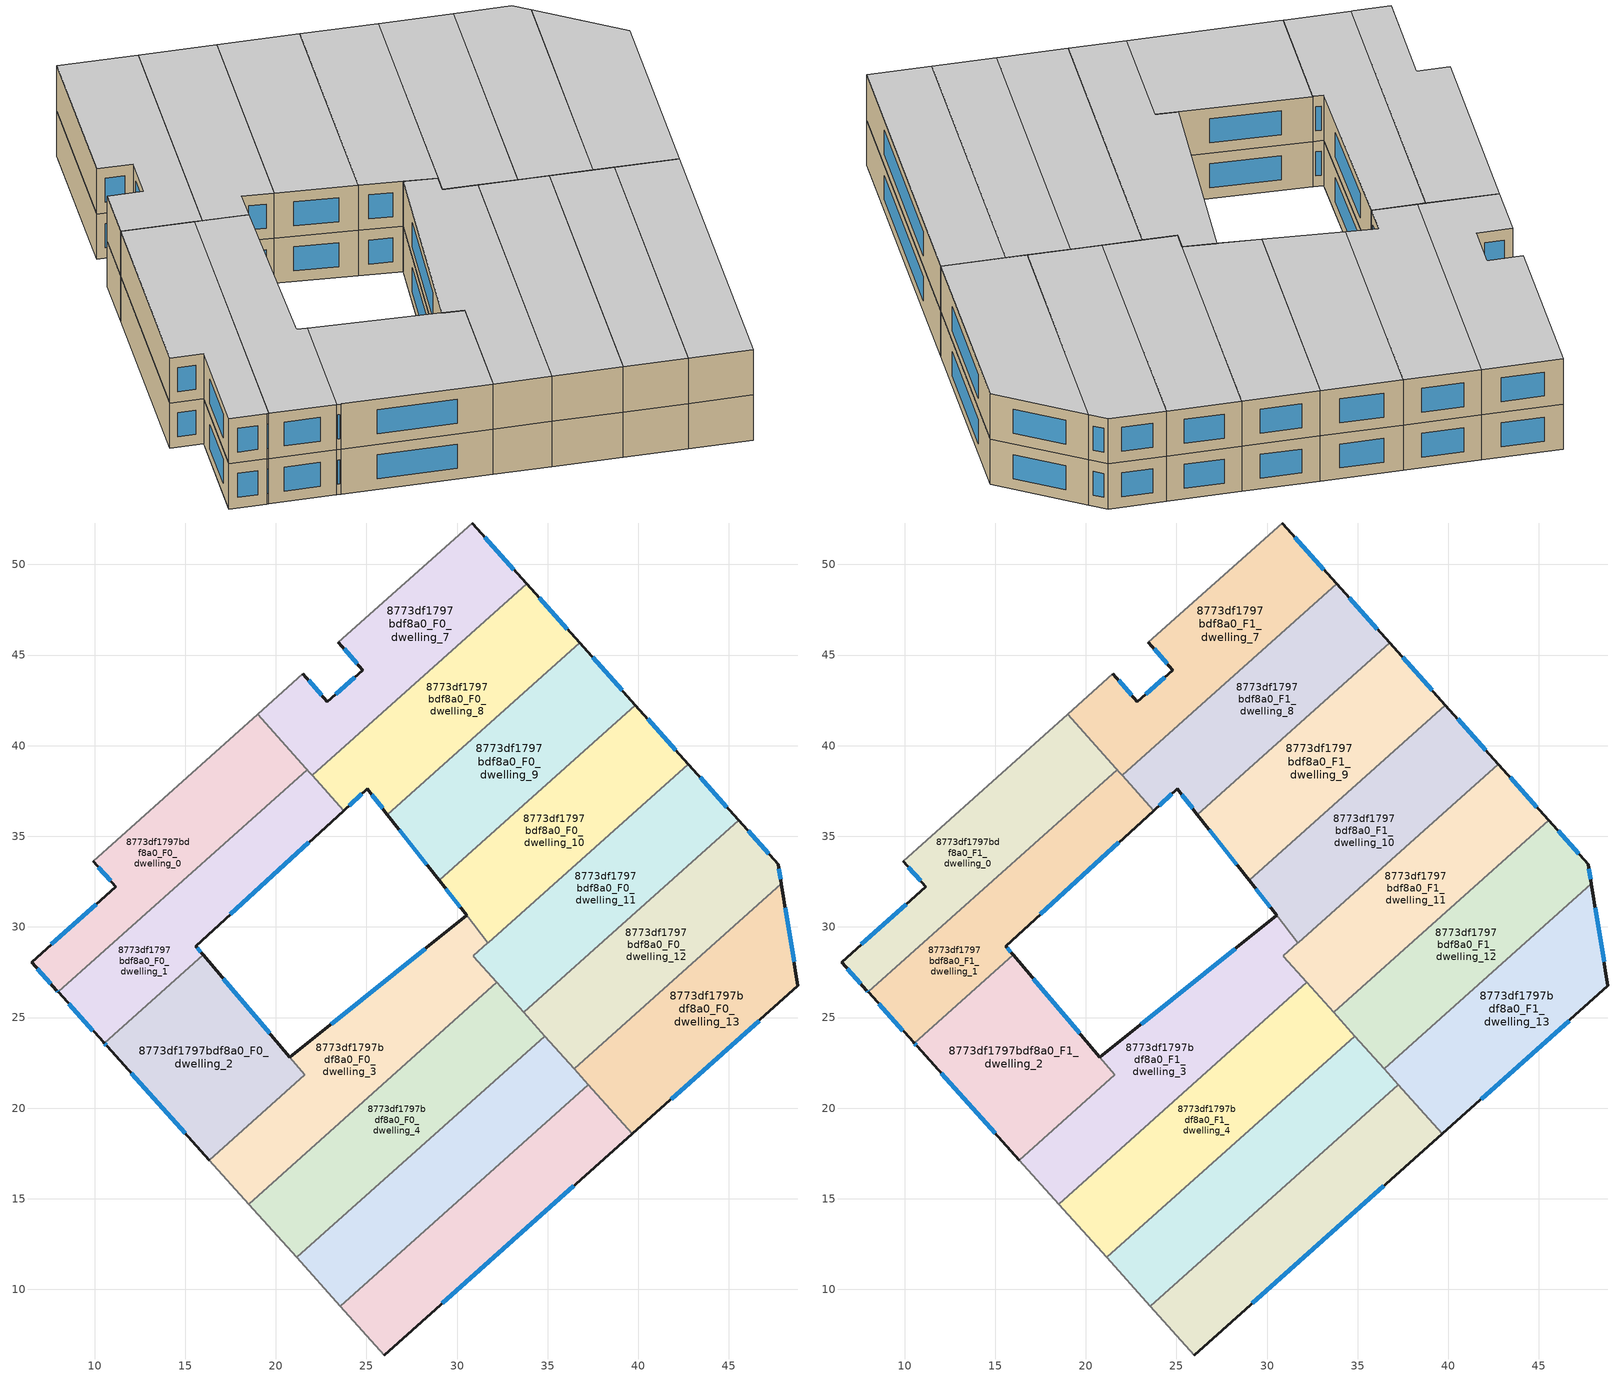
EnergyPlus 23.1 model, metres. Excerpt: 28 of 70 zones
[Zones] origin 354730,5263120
8773df1797bdf8a0_F0_dwelling_0
 floor ground (EU_floor_Construction): 19,41.73 21.66,38.75 21.72,38.67 7.99,26.42 7.93,26.49 6.52,28.06 11.18,32.21 9.92,33.62 z0
 wall outside (EU_wall_Construction): 9.92,33.62 11.18,32.21 6.52,28.06 7.93,26.49 7.99,26.42 z0:3
 wall adiabatic (EU_wall_Construction): 19,41.73 9.92,33.62 z0:3
 wall to 8773df1797bdf8a0_F0_dwelling_1 (EU_wall_Construction): 7.99,26.42 21.72,38.67 z0:3
 wall to 8773df1797bdf8a0_F0_dwelling_7 (EU_wall_Construction): 21.72,38.67 21.66,38.75 19,41.73 z0:3
 window (EU_Window_Construction): 6.85,27.69 7.6,26.86 / 10.09,31.24 7.62,29.03 / 10.21,33.29 10.89,32.54 / 7.94,26.47 7.98,26.43 z0.7:2.3
8773df1797bdf8a0_F0_dwelling_1
 floor ground (EU_floor_Construction): 21.82,38.56 23.74,36.42 15.59,28.95 15.96,28.5 15.99,28.46 10.53,23.59 10.5,23.63 7.99,26.42 21.72,38.67 z0
 wall outside (EU_wall_Construction): 7.99,26.42 10.5,23.63 10.53,23.59 / 15.99,28.46 15.96,28.5 15.59,28.95 23.74,36.42 z0:3
 wall to 8773df1797bdf8a0_F0_dwelling_2 (EU_wall_Construction): 10.53,23.59 15.99,28.46 z0:3
 wall to 8773df1797bdf8a0_F0_dwelling_8 (EU_wall_Construction): 23.74,36.42 22.01,38.36 z0:3
 wall to 8773df1797bdf8a0_F0_dwelling_7 (EU_wall_Construction): 22.01,38.36 21.82,38.56 21.72,38.67 z0:3
 window (EU_Window_Construction): 8.58,25.76 9.91,24.28 / 17.5,30.7 21.82,34.66 / 15.87,28.61 15.67,28.84 z0.7:2.3
8773df1797bdf8a0_F0_dwelling_10
 floor ground (EU_floor_Construction): 39.85,42.24 42.76,38.99 30.9,28.4 31.71,29.12 29.01,32.57 z0
 wall outside (EU_wall_Construction): 42.76,38.99 39.85,42.24 / 29.01,32.57 30.52,30.63 z0:3
 wall to 8773df1797bdf8a0_F0_dwelling_3 (EU_wall_Construction): 30.52,30.63 31.71,29.12 30.9,28.4 z0:3
 wall to 8773df1797bdf8a0_F0_dwelling_9 (EU_wall_Construction): 39.85,42.24 29.01,32.57 z0:3
 wall to 8773df1797bdf8a0_F0_dwelling_11 (EU_wall_Construction): 30.9,28.4 31.71,29.12 42.76,38.99 z0:3
 window (EU_Window_Construction): 42.08,39.75 40.53,41.48 / 29.37,32.11 30.17,31.09 z0.7:2.3
8773df1797bdf8a0_F0_dwelling_11
 floor ground (EU_floor_Construction): 42.76,38.99 45.55,35.89 33.67,25.29 30.9,28.39 31.71,29.12 z0
 wall outside (EU_wall_Construction): 45.55,35.89 42.76,38.99 z0:3
 wall to 8773df1797bdf8a0_F0_dwelling_12 (EU_wall_Construction): 33.67,25.29 45.55,35.89 z0:3
 wall to 8773df1797bdf8a0_F0_dwelling_4 (EU_wall_Construction): 32.2,26.94 33.67,25.29 z0:3
 wall to 8773df1797bdf8a0_F0_dwelling_3 (EU_wall_Construction): 30.9,28.39 32.2,26.94 z0:3
 window (EU_Window_Construction): 44.89,36.61 43.42,38.26 z0.7:2.3
8773df1797bdf8a0_F0_dwelling_12
 floor ground (EU_floor_Construction): 45.55,35.89 47.72,33.46 47.9,32.38 36.46,22.17 33.67,25.29 z0
 wall outside (EU_wall_Construction): 47.9,32.38 47.72,33.46 45.55,35.89 z0:3
 wall to 8773df1797bdf8a0_F0_dwelling_13 (EU_wall_Construction): 36.46,22.17 47.9,32.38 z0:3
 wall to 8773df1797bdf8a0_F0_dwelling_5 (EU_wall_Construction): 34.84,23.98 36.46,22.17 z0:3
 wall to 8773df1797bdf8a0_F0_dwelling_4 (EU_wall_Construction): 33.67,25.29 34.84,23.98 z0:3
 window (EU_Window_Construction): 47.21,34.03 46.06,35.32 / 47.86,32.63 47.76,33.21 z0.7:2.3
8773df1797bdf8a0_F0_dwelling_13
 floor ground (EU_floor_Construction): 47.9,32.38 48.81,26.75 39.66,18.58 36.46,22.17 z0
 wall outside (EU_wall_Construction): 39.66,18.58 48.81,26.75 47.9,32.38 z0:3
 wall to 8773df1797bdf8a0_F0_dwelling_6 (EU_wall_Construction): 37.25,21.28 39.66,18.58 z0:3
 wall to 8773df1797bdf8a0_F0_dwelling_5 (EU_wall_Construction): 36.46,22.17 37.25,21.28 z0:3
 window (EU_Window_Construction): 48.6,28.07 48.11,31.06 / 41.81,20.5 46.66,24.83 z0.7:2.3
8773df1797bdf8a0_F0_dwelling_2
 floor ground (EU_floor_Construction): 15.99,28.46 20.78,22.8 21.59,21.84 16.33,17.14 10.7,23.41 10.67,23.44 10.53,23.59 z0
 wall outside (EU_wall_Construction): 10.53,23.59 10.67,23.44 10.7,23.41 16.33,17.14 / 20.78,22.8 15.99,28.46 z0:3
 wall to 8773df1797bdf8a0_F0_dwelling_3 (EU_wall_Construction): 16.33,17.14 21.59,21.84 20.78,22.8 z0:3
 window (EU_Window_Construction): 10.56,23.56 10.64,23.48 / 19.66,24.13 17.12,27.14 / 12.02,21.93 15,18.61 z0.7:2.3
8773df1797bdf8a0_F0_dwelling_3
 floor ground (EU_floor_Construction): 31.71,29.12 30.9,28.4 32.2,26.94 18.51,14.71 16.33,17.14 21.59,21.84 20.78,22.8 30.53,30.63 z0
 wall outside (EU_wall_Construction): 30.53,30.63 20.78,22.8 z0:3
 wall to 8773df1797bdf8a0_F0_dwelling_4 (EU_wall_Construction): 18.51,14.71 32.2,26.94 z0:3
 wall adiabatic (EU_wall_Construction): 16.33,17.14 18.51,14.71 z0:3
 window (EU_Window_Construction): 28.24,28.79 23.07,24.64 z0.7:2.3
8773df1797bdf8a0_F0_dwelling_4
 floor ground (EU_floor_Construction): 32.2,26.94 34.84,23.98 21.15,11.76 18.51,14.71 z0
 wall to 8773df1797bdf8a0_F0_dwelling_5 (EU_wall_Construction): 21.15,11.76 34.84,23.98 z0:3
 wall adiabatic (EU_wall_Construction): 18.51,14.71 21.15,11.76 z0:3
8773df1797bdf8a0_F0_dwelling_5
 floor ground (EU_floor_Construction): 34.84,23.98 37.25,21.28 23.57,9.07 21.15,11.76 z0
 wall to 8773df1797bdf8a0_F0_dwelling_6 (EU_wall_Construction): 23.57,9.07 37.25,21.28 z0:3
 wall adiabatic (EU_wall_Construction): 21.15,11.76 23.57,9.07 z0:3
8773df1797bdf8a0_F0_dwelling_6
 floor ground (EU_floor_Construction): 37.25,21.28 39.66,18.58 25.98,6.38 23.57,9.07 z0
 wall outside (EU_wall_Construction): 25.98,6.38 39.66,18.58 z0:3
 wall adiabatic (EU_wall_Construction): 23.57,9.07 25.98,6.38 z0:3
 window (EU_Window_Construction): 29.19,9.25 36.45,15.72 z0.7:2.3
8773df1797bdf8a0_F0_dwelling_7
 floor ground (EU_floor_Construction): 30.83,52.29 33.85,48.92 22.01,38.36 19,41.73 21.49,43.96 22.85,42.43 24.81,44.17 23.45,45.7 z0
 wall outside (EU_wall_Construction): 33.85,48.92 30.83,52.29 / 23.45,45.7 24.81,44.17 22.85,42.43 21.49,43.96 z0:3
 wall adiabatic (EU_wall_Construction): 30.83,52.29 23.45,45.7 / 21.49,43.96 19,41.73 z0:3
 wall to 8773df1797bdf8a0_F0_dwelling_8 (EU_wall_Construction): 22.01,38.36 33.85,48.92 z0:3
 window (EU_Window_Construction): 33.14,49.71 31.54,51.5 / 22.53,42.79 21.81,43.6 / 24.35,43.76 23.31,42.84 / 23.77,45.34 24.49,44.53 z0.7:2.3
8773df1797bdf8a0_F0_dwelling_8
 floor ground (EU_floor_Construction): 33.85,48.92 36.77,45.67 26.16,36.2 25.05,37.62 23.74,36.42 22.01,38.36 z0
 wall outside (EU_wall_Construction): 23.74,36.42 25.05,37.62 26.16,36.2 / 36.77,45.67 33.85,48.92 z0:3
 wall to 8773df1797bdf8a0_F0_dwelling_9 (EU_wall_Construction): 26.16,36.2 36.77,45.67 z0:3
 window (EU_Window_Construction): 24.05,36.7 24.74,37.34 / 36.08,46.44 34.53,48.16 / 25.31,37.28 25.9,36.53 z0.7:2.3
8773df1797bdf8a0_F0_dwelling_9
 floor ground (EU_floor_Construction): 36.77,45.67 39.85,42.24 29.01,32.57 26.16,36.2 z0
 wall outside (EU_wall_Construction): 39.85,42.24 36.77,45.67 / 26.16,36.2 29.01,32.57 z0:3
 window (EU_Window_Construction): 39.12,43.05 37.49,44.87 / 26.83,35.35 28.34,33.42 z0.7:2.3
8773df1797bdf8a0_F1_dwelling_0
 floor to 8773df1797bdf8a0_F0_dwelling_0 (EU_floor_Construction): 19,41.73 21.66,38.75 21.72,38.67 7.99,26.42 7.93,26.49 6.52,28.06 11.18,32.21 9.92,33.62 z3
 wall outside (EU_wall_Construction): 9.92,33.62 11.18,32.21 6.52,28.06 7.93,26.49 7.99,26.42 z3:6
 wall adiabatic (EU_wall_Construction): 19,41.73 9.92,33.62 z3:6
 wall to 8773df1797bdf8a0_F1_dwelling_1 (EU_wall_Construction): 7.99,26.42 21.72,38.67 z3:6
 wall to 8773df1797bdf8a0_F1_dwelling_7 (EU_wall_Construction): 21.72,38.67 21.66,38.75 19,41.73 z3:6
 window (EU_Window_Construction): 6.85,27.69 7.6,26.86 / 10.09,31.24 7.62,29.03 / 10.21,33.29 10.89,32.54 / 7.94,26.47 7.98,26.43 z3.7:5.3
 ceiling to 8773df1797bdf8a0_F2_dwelling_0 (EU_floor_Construction): 11.18,32.21 6.52,28.06 7.93,26.49 7.99,26.42 21.72,38.67 21.66,38.75 19,41.73 9.92,33.62 z6
8773df1797bdf8a0_F1_dwelling_1
 floor to 8773df1797bdf8a0_F0_dwelling_1 (EU_floor_Construction): 21.82,38.56 23.74,36.42 15.59,28.95 15.96,28.5 15.99,28.46 10.53,23.59 10.5,23.63 7.99,26.42 21.72,38.67 z3
 wall outside (EU_wall_Construction): 7.99,26.42 10.5,23.63 10.53,23.59 / 15.99,28.46 15.96,28.5 15.59,28.95 23.74,36.42 z3:6
 wall to 8773df1797bdf8a0_F1_dwelling_2 (EU_wall_Construction): 10.53,23.59 15.99,28.46 z3:6
 wall to 8773df1797bdf8a0_F1_dwelling_8 (EU_wall_Construction): 23.74,36.42 22.01,38.36 z3:6
 wall to 8773df1797bdf8a0_F1_dwelling_7 (EU_wall_Construction): 22.01,38.36 21.82,38.56 21.72,38.67 z3:6
 window (EU_Window_Construction): 8.58,25.76 9.91,24.28 / 17.5,30.7 21.82,34.66 / 15.87,28.61 15.67,28.84 z3.7:5.3
 ceiling to 8773df1797bdf8a0_F2_dwelling_1 (EU_floor_Construction): 15.99,28.46 15.96,28.5 15.59,28.95 23.74,36.42 21.82,38.56 21.72,38.67 7.99,26.42 10.5,23.63 10.53,23.59 z6
8773df1797bdf8a0_F1_dwelling_10
 floor to 8773df1797bdf8a0_F0_dwelling_10 (EU_floor_Construction): 39.85,42.24 42.76,38.99 30.9,28.4 31.71,29.12 29.01,32.57 z3
 wall outside (EU_wall_Construction): 42.76,38.99 39.85,42.24 / 29.01,32.57 30.52,30.63 z3:6
 wall to 8773df1797bdf8a0_F1_dwelling_3 (EU_wall_Construction): 30.52,30.63 31.71,29.12 30.9,28.4 z3:6
 wall to 8773df1797bdf8a0_F1_dwelling_9 (EU_wall_Construction): 39.85,42.24 29.01,32.57 z3:6
 wall to 8773df1797bdf8a0_F1_dwelling_11 (EU_wall_Construction): 30.9,28.4 31.71,29.12 42.76,38.99 z3:6
 window (EU_Window_Construction): 42.08,39.75 40.53,41.48 / 29.37,32.11 30.17,31.09 z3.7:5.3
 ceiling to 8773df1797bdf8a0_F2_dwelling_10 (EU_floor_Construction): 42.76,38.99 39.85,42.24 29.01,32.57 31.71,29.12 30.9,28.4 z6
8773df1797bdf8a0_F1_dwelling_11
 floor to 8773df1797bdf8a0_F0_dwelling_11 (EU_floor_Construction): 42.76,38.99 45.55,35.89 33.67,25.29 30.9,28.39 31.71,29.12 z3
 wall outside (EU_wall_Construction): 45.55,35.89 42.76,38.99 z3:6
 wall to 8773df1797bdf8a0_F1_dwelling_12 (EU_wall_Construction): 33.67,25.29 45.55,35.89 z3:6
 wall to 8773df1797bdf8a0_F1_dwelling_4 (EU_wall_Construction): 32.2,26.94 33.67,25.29 z3:6
 wall to 8773df1797bdf8a0_F1_dwelling_3 (EU_wall_Construction): 30.9,28.39 32.2,26.94 z3:6
 window (EU_Window_Construction): 44.89,36.61 43.42,38.26 z3.7:5.3
 ceiling to 8773df1797bdf8a0_F2_dwelling_11 (EU_floor_Construction): 45.55,35.89 42.76,38.99 31.71,29.12 30.9,28.39 33.67,25.29 z6
8773df1797bdf8a0_F1_dwelling_12
 floor to 8773df1797bdf8a0_F0_dwelling_12 (EU_floor_Construction): 45.55,35.89 47.72,33.46 47.9,32.38 36.46,22.17 33.67,25.29 z3
 wall outside (EU_wall_Construction): 47.9,32.38 47.72,33.46 45.55,35.89 z3:6
 wall to 8773df1797bdf8a0_F1_dwelling_13 (EU_wall_Construction): 36.46,22.17 47.9,32.38 z3:6
 wall to 8773df1797bdf8a0_F1_dwelling_5 (EU_wall_Construction): 34.84,23.98 36.46,22.17 z3:6
 wall to 8773df1797bdf8a0_F1_dwelling_4 (EU_wall_Construction): 33.67,25.29 34.84,23.98 z3:6
 window (EU_Window_Construction): 47.21,34.03 46.06,35.32 / 47.86,32.63 47.76,33.21 z3.7:5.3
 ceiling to 8773df1797bdf8a0_F2_dwelling_12 (EU_floor_Construction): 47.9,32.38 47.72,33.46 45.55,35.89 33.67,25.29 36.46,22.17 z6
8773df1797bdf8a0_F1_dwelling_13
 floor to 8773df1797bdf8a0_F0_dwelling_13 (EU_floor_Construction): 47.9,32.38 48.81,26.75 39.66,18.58 36.46,22.17 z3
 wall outside (EU_wall_Construction): 39.66,18.58 48.81,26.75 47.9,32.38 z3:6
 wall to 8773df1797bdf8a0_F1_dwelling_6 (EU_wall_Construction): 37.25,21.28 39.66,18.58 z3:6
 wall to 8773df1797bdf8a0_F1_dwelling_5 (EU_wall_Construction): 36.46,22.17 37.25,21.28 z3:6
 window (EU_Window_Construction): 48.6,28.07 48.11,31.06 / 41.81,20.5 46.66,24.83 z3.7:5.3
 ceiling to 8773df1797bdf8a0_F2_dwelling_13 (EU_floor_Construction): 48.81,26.75 47.9,32.38 36.46,22.17 39.66,18.58 z6
8773df1797bdf8a0_F1_dwelling_2
 floor to 8773df1797bdf8a0_F0_dwelling_2 (EU_floor_Construction): 15.99,28.46 20.78,22.8 21.59,21.84 16.33,17.14 10.7,23.41 10.67,23.44 10.53,23.59 z3
 wall outside (EU_wall_Construction): 10.53,23.59 10.67,23.44 10.7,23.41 16.33,17.14 / 20.78,22.8 15.99,28.46 z3:6
 wall to 8773df1797bdf8a0_F1_dwelling_3 (EU_wall_Construction): 16.33,17.14 21.59,21.84 20.78,22.8 z3:6
 window (EU_Window_Construction): 10.56,23.56 10.64,23.48 / 19.66,24.13 17.12,27.14 / 12.02,21.93 15,18.61 z3.7:5.3
 ceiling to 8773df1797bdf8a0_F2_dwelling_2 (EU_floor_Construction): 21.59,21.84 20.78,22.8 15.99,28.46 10.53,23.59 10.67,23.44 10.7,23.41 16.33,17.14 z6
8773df1797bdf8a0_F1_dwelling_3
 floor to 8773df1797bdf8a0_F0_dwelling_3 (EU_floor_Construction): 31.71,29.12 30.9,28.4 32.2,26.94 18.51,14.71 16.33,17.14 21.59,21.84 20.78,22.8 30.53,30.63 z3
 wall outside (EU_wall_Construction): 30.53,30.63 20.78,22.8 z3:6
 wall to 8773df1797bdf8a0_F1_dwelling_4 (EU_wall_Construction): 18.51,14.71 32.2,26.94 z3:6
 wall adiabatic (EU_wall_Construction): 16.33,17.14 18.51,14.71 z3:6
 window (EU_Window_Construction): 28.24,28.79 23.07,24.64 z3.7:5.3
 ceiling to 8773df1797bdf8a0_F2_dwelling_3 (EU_floor_Construction): 32.2,26.94 30.9,28.4 31.71,29.12 30.53,30.63 20.78,22.8 21.59,21.84 16.33,17.14 18.51,14.71 z6
8773df1797bdf8a0_F1_dwelling_4
 floor to 8773df1797bdf8a0_F0_dwelling_4 (EU_floor_Construction): 32.2,26.94 34.84,23.98 21.15,11.76 18.51,14.71 z3
 wall to 8773df1797bdf8a0_F1_dwelling_5 (EU_wall_Construction): 21.15,11.76 34.84,23.98 z3:6
 wall adiabatic (EU_wall_Construction): 18.51,14.71 21.15,11.76 z3:6
 ceiling to 8773df1797bdf8a0_F2_dwelling_4 (EU_floor_Construction): 34.84,23.98 32.2,26.94 18.51,14.71 21.15,11.76 z6
8773df1797bdf8a0_F1_dwelling_5
 floor to 8773df1797bdf8a0_F0_dwelling_5 (EU_floor_Construction): 34.84,23.98 37.25,21.28 23.57,9.07 21.15,11.76 z3
 wall to 8773df1797bdf8a0_F1_dwelling_6 (EU_wall_Construction): 23.57,9.07 37.25,21.28 z3:6
 wall adiabatic (EU_wall_Construction): 21.15,11.76 23.57,9.07 z3:6
 ceiling to 8773df1797bdf8a0_F2_dwelling_5 (EU_floor_Construction): 37.25,21.28 34.84,23.98 21.15,11.76 23.57,9.07 z6
8773df1797bdf8a0_F1_dwelling_6
 floor to 8773df1797bdf8a0_F0_dwelling_6 (EU_floor_Construction): 37.25,21.28 39.66,18.58 25.98,6.38 23.57,9.07 z3
 wall outside (EU_wall_Construction): 25.98,6.38 39.66,18.58 z3:6
 wall adiabatic (EU_wall_Construction): 23.57,9.07 25.98,6.38 z3:6
 window (EU_Window_Construction): 29.19,9.25 36.45,15.72 z3.7:5.3
 ceiling to 8773df1797bdf8a0_F2_dwelling_6 (EU_floor_Construction): 39.66,18.58 37.25,21.28 23.57,9.07 25.98,6.38 z6
8773df1797bdf8a0_F1_dwelling_7
 floor to 8773df1797bdf8a0_F0_dwelling_7 (EU_floor_Construction): 30.83,52.29 33.85,48.92 22.01,38.36 19,41.73 21.49,43.96 22.85,42.43 24.81,44.17 23.45,45.7 z3
 wall outside (EU_wall_Construction): 33.85,48.92 30.83,52.29 / 23.45,45.7 24.81,44.17 22.85,42.43 21.49,43.96 z3:6
 wall adiabatic (EU_wall_Construction): 30.83,52.29 23.45,45.7 / 21.49,43.96 19,41.73 z3:6
 wall to 8773df1797bdf8a0_F1_dwelling_8 (EU_wall_Construction): 22.01,38.36 33.85,48.92 z3:6
 window (EU_Window_Construction): 33.14,49.71 31.54,51.5 / 22.53,42.79 21.81,43.6 / 24.35,43.76 23.31,42.84 / 23.77,45.34 24.49,44.53 z3.7:5.3
 ceiling to 8773df1797bdf8a0_F2_dwelling_7 (EU_floor_Construction): 33.85,48.92 30.83,52.29 23.45,45.7 24.81,44.17 22.85,42.43 21.49,43.96 19,41.73 22.01,38.36 z6
8773df1797bdf8a0_F1_dwelling_8
 floor to 8773df1797bdf8a0_F0_dwelling_8 (EU_floor_Construction): 33.85,48.92 36.77,45.67 26.16,36.2 25.05,37.62 23.74,36.42 22.01,38.36 z3
 wall outside (EU_wall_Construction): 23.74,36.42 25.05,37.62 26.16,36.2 / 36.77,45.67 33.85,48.92 z3:6
 wall to 8773df1797bdf8a0_F1_dwelling_9 (EU_wall_Construction): 26.16,36.2 36.77,45.67 z3:6
 window (EU_Window_Construction): 24.05,36.7 24.74,37.34 / 36.08,46.44 34.53,48.16 / 25.31,37.28 25.9,36.53 z3.7:5.3
 ceiling to 8773df1797bdf8a0_F2_dwelling_8 (EU_floor_Construction): 36.77,45.67 33.85,48.92 22.01,38.36 23.74,36.42 25.05,37.62 26.16,36.2 z6
8773df1797bdf8a0_F1_dwelling_9
 floor to 8773df1797bdf8a0_F0_dwelling_9 (EU_floor_Construction): 36.77,45.67 39.85,42.24 29.01,32.57 26.16,36.2 z3
 wall outside (EU_wall_Construction): 39.85,42.24 36.77,45.67 / 26.16,36.2 29.01,32.57 z3:6
 window (EU_Window_Construction): 39.12,43.05 37.49,44.87 / 26.83,35.35 28.34,33.42 z3.7:5.3
 ceiling to 8773df1797bdf8a0_F2_dwelling_9 (EU_floor_Construction): 39.85,42.24 36.77,45.67 26.16,36.2 29.01,32.57 z6
[Building]
EU S2 Campaign: North Axis=0; Terrain=City; Solar Distribution=FullExterior
[Site:Location]
Budapest.Ferenc.Liszt.Intl.AP: Latitude=47.437; Longitude=19.256; Time Zone=1; Elevation=185
[SizingPeriod:WeatherFileDays]
AnnualSizingPeriod: Begin Month=1; Begin Day of Month=1; End Month=12; End Day of Month=31; Day of Week for Start Day=Monday; Use Weather File Daylight Saving Period=No; Use Weather File Rain and Snow Indicators=No
[MATERIAL]
EU_InternalMass_Material: Roughness=MediumRough; Thickness=0.1; Conductivity=1; Density=1800; Specific Heat=900; Thermal Absorptance=0.9; Solar Absorptance=0.7; Visible Absorptance=0.7
[MATERIAL:NOMASS] Roughness=MediumRough; Thermal Absorptance=0.9; Solar Absorptance=0.7; Visible Absorptance=0.7
Name | Thermal Resistance
EU_wall_NoMass | 0.832559
EU_floor_NoMass | 0.872794
[WINDOWMATERIAL:SIMPLEGLAZINGSYSTEM]
EU_Window_SimpleGlazing: UFactor=2.79869; Solar Heat Gain Coefficient=0.75; Visible Transmittance=0.75
[CONSTRUCTION]
EU_wall_Construction: EU_wall_NoMass
EU_floor_Construction: EU_floor_NoMass
EU_Window_Construction: EU_Window_SimpleGlazing
EU_InternalMass_Construction: EU_InternalMass_Material
[ZONE] Type=1; Multiplier=1; Ceiling Height=autocalculate; Floor Area=autocalculate; Part of Total Floor Area=Yes
Name | Volume
8773df1797bdf8a0_F0_dwelling_0; 8773df1797bdf8a0_F1_dwelling_0 | 190.726
8773df1797bdf8a0_F0_dwelling_1; 8773df1797bdf8a0_F1_dwelling_1 | 186.382
8773df1797bdf8a0_F0_dwelling_10; 8773df1797bdf8a0_F1_dwelling_10 | 192.22
8773df1797bdf8a0_F0_dwelling_11; 8773df1797bdf8a0_F1_dwelling_11; 8773df1797bdf8a0_F0_dwelling_12; 8773df1797bdf8a0_F1_dwelling_12 | 198.959
8773df1797bdf8a0_F0_dwelling_13; 8773df1797bdf8a0_F1_dwelling_13 | 198.945
8773df1797bdf8a0_F0_dwelling_2 | 187.06
8773df1797bdf8a0_F1_dwelling_2 | 187.066
8773df1797bdf8a0_F0_dwelling_3; 8773df1797bdf8a0_F1_dwelling_3 | 219.078
8773df1797bdf8a0_F0_dwelling_4; 8773df1797bdf8a0_F1_dwelling_4 | 218.267
8773df1797bdf8a0_F0_dwelling_5; 8773df1797bdf8a0_F1_dwelling_5 | 198.929
8773df1797bdf8a0_F0_dwelling_6; 8773df1797bdf8a0_F1_dwelling_6 | 198.931
8773df1797bdf8a0_F0_dwelling_7; 8773df1797bdf8a0_F1_dwelling_7 | 198.973
8773df1797bdf8a0_F0_dwelling_8; 8773df1797bdf8a0_F1_dwelling_8 | 198.917
8773df1797bdf8a0_F0_dwelling_9; 8773df1797bdf8a0_F1_dwelling_9 | 198.927
[INTERNALMASS] Construction=EU_InternalMass_Construction
Name | Zone or ZoneList | Surface Area
8773df1797bdf8a0_F0_dwelling_0_EU_InternalMass | 8773df1797bdf8a0_F0_dwelling_0 | 63.564
8773df1797bdf8a0_F0_dwelling_1_EU_InternalMass | 8773df1797bdf8a0_F0_dwelling_1 | 62.1367
8773df1797bdf8a0_F0_dwelling_2_EU_InternalMass | 8773df1797bdf8a0_F0_dwelling_2 | 62.36
8773df1797bdf8a0_F0_dwelling_3_EU_InternalMass | 8773df1797bdf8a0_F0_dwelling_3 | 73.0252
8773df1797bdf8a0_F0_dwelling_4_EU_InternalMass | 8773df1797bdf8a0_F0_dwelling_4 | 72.7546
8773df1797bdf8a0_F0_dwelling_5_EU_InternalMass | 8773df1797bdf8a0_F0_dwelling_5 | 66.3094
8773df1797bdf8a0_F0_dwelling_6_EU_InternalMass | 8773df1797bdf8a0_F0_dwelling_6 | 66.3102
8773df1797bdf8a0_F0_dwelling_7_EU_InternalMass | 8773df1797bdf8a0_F0_dwelling_7 | 66.3242
8773df1797bdf8a0_F0_dwelling_8_EU_InternalMass | 8773df1797bdf8a0_F0_dwelling_8 | 66.3059
8773df1797bdf8a0_F0_dwelling_9_EU_InternalMass | 8773df1797bdf8a0_F0_dwelling_9 | 66.3089
8773df1797bdf8a0_F0_dwelling_10_EU_InternalMass | 8773df1797bdf8a0_F0_dwelling_10 | 64.0855
8773df1797bdf8a0_F0_dwelling_11_EU_InternalMass | 8773df1797bdf8a0_F0_dwelling_11 | 66.3189
8773df1797bdf8a0_F0_dwelling_12_EU_InternalMass | 8773df1797bdf8a0_F0_dwelling_12 | 66.3198
8773df1797bdf8a0_F0_dwelling_13_EU_InternalMass | 8773df1797bdf8a0_F0_dwelling_13 | 66.3151
8773df1797bdf8a0_F1_dwelling_0_EU_InternalMass | 8773df1797bdf8a0_F1_dwelling_0 | 63.564
8773df1797bdf8a0_F1_dwelling_1_EU_InternalMass | 8773df1797bdf8a0_F1_dwelling_1 | 62.1367
8773df1797bdf8a0_F1_dwelling_2_EU_InternalMass | 8773df1797bdf8a0_F1_dwelling_2 | 62.36
8773df1797bdf8a0_F1_dwelling_3_EU_InternalMass | 8773df1797bdf8a0_F1_dwelling_3 | 73.0252
8773df1797bdf8a0_F1_dwelling_4_EU_InternalMass | 8773df1797bdf8a0_F1_dwelling_4 | 72.7546
8773df1797bdf8a0_F1_dwelling_5_EU_InternalMass | 8773df1797bdf8a0_F1_dwelling_5 | 66.3094
8773df1797bdf8a0_F1_dwelling_6_EU_InternalMass | 8773df1797bdf8a0_F1_dwelling_6 | 66.3102
8773df1797bdf8a0_F1_dwelling_7_EU_InternalMass | 8773df1797bdf8a0_F1_dwelling_7 | 66.3242
8773df1797bdf8a0_F1_dwelling_8_EU_InternalMass | 8773df1797bdf8a0_F1_dwelling_8 | 66.3059
8773df1797bdf8a0_F1_dwelling_9_EU_InternalMass | 8773df1797bdf8a0_F1_dwelling_9 | 66.3089
8773df1797bdf8a0_F1_dwelling_10_EU_InternalMass | 8773df1797bdf8a0_F1_dwelling_10 | 64.0855
8773df1797bdf8a0_F1_dwelling_11_EU_InternalMass | 8773df1797bdf8a0_F1_dwelling_11 | 66.3189
8773df1797bdf8a0_F1_dwelling_12_EU_InternalMass | 8773df1797bdf8a0_F1_dwelling_12 | 66.3198
8773df1797bdf8a0_F1_dwelling_13_EU_InternalMass | 8773df1797bdf8a0_F1_dwelling_13 | 66.3151
[OTHEREQUIPMENT] Fuel Type=Electricity; Design Level Calculation Method=Watts/Area; Power per Zone Floor Area=1; Fraction Latent=0; Fraction Radiant=0; Fraction Lost=0; Carbon Dioxide Generation Rate=0; EndUse Subcategory=EU_Step8_InternalGains
Name | Zone or ZoneList or Space or SpaceList | Schedule
EU_Step8_InternalGain_8773df1797bdf8a0_F0_dwelling_0_f000 | 8773df1797bdf8a0_F0_dwelling_0 | EU_Step8_GainSchedule_8773df1797bdf8a0_F0_dwelling_0_f000
EU_Step8_InternalGain_8773df1797bdf8a0_F0_dwelling_1_f000 | 8773df1797bdf8a0_F0_dwelling_1 | EU_Step8_GainSchedule_8773df1797bdf8a0_F0_dwelling_1_f000
EU_Step8_InternalGain_8773df1797bdf8a0_F0_dwelling_2_f000 | 8773df1797bdf8a0_F0_dwelling_2 | EU_Step8_GainSchedule_8773df1797bdf8a0_F0_dwelling_2_f000
EU_Step8_InternalGain_8773df1797bdf8a0_F0_dwelling_3_f000 | 8773df1797bdf8a0_F0_dwelling_3 | EU_Step8_GainSchedule_8773df1797bdf8a0_F0_dwelling_3_f000
EU_Step8_InternalGain_8773df1797bdf8a0_F0_dwelling_4_f000 | 8773df1797bdf8a0_F0_dwelling_4 | EU_Step8_GainSchedule_8773df1797bdf8a0_F0_dwelling_4_f000
EU_Step8_InternalGain_8773df1797bdf8a0_F0_dwelling_5_f000 | 8773df1797bdf8a0_F0_dwelling_5 | EU_Step8_GainSchedule_8773df1797bdf8a0_F0_dwelling_5_f000
EU_Step8_InternalGain_8773df1797bdf8a0_F0_dwelling_6_f000 | 8773df1797bdf8a0_F0_dwelling_6 | EU_Step8_GainSchedule_8773df1797bdf8a0_F0_dwelling_6_f000
EU_Step8_InternalGain_8773df1797bdf8a0_F0_dwelling_7_f000 | 8773df1797bdf8a0_F0_dwelling_7 | EU_Step8_GainSchedule_8773df1797bdf8a0_F0_dwelling_7_f000
EU_Step8_InternalGain_8773df1797bdf8a0_F0_dwelling_8_f000 | 8773df1797bdf8a0_F0_dwelling_8 | EU_Step8_GainSchedule_8773df1797bdf8a0_F0_dwelling_8_f000
EU_Step8_InternalGain_8773df1797bdf8a0_F0_dwelling_9_f000 | 8773df1797bdf8a0_F0_dwelling_9 | EU_Step8_GainSchedule_8773df1797bdf8a0_F0_dwelling_9_f000
EU_Step8_InternalGain_8773df1797bdf8a0_F0_dwelling_10_f000 | 8773df1797bdf8a0_F0_dwelling_10 | EU_Step8_GainSchedule_8773df1797bdf8a0_F0_dwelling_10_f000
EU_Step8_InternalGain_8773df1797bdf8a0_F0_dwelling_11_f000 | 8773df1797bdf8a0_F0_dwelling_11 | EU_Step8_GainSchedule_8773df1797bdf8a0_F0_dwelling_11_f000
EU_Step8_InternalGain_8773df1797bdf8a0_F0_dwelling_12_f000 | 8773df1797bdf8a0_F0_dwelling_12 | EU_Step8_GainSchedule_8773df1797bdf8a0_F0_dwelling_12_f000
EU_Step8_InternalGain_8773df1797bdf8a0_F0_dwelling_13_f000 | 8773df1797bdf8a0_F0_dwelling_13 | EU_Step8_GainSchedule_8773df1797bdf8a0_F0_dwelling_13_f000
EU_Step8_InternalGain_8773df1797bdf8a0_F1_dwelling_0_f000 | 8773df1797bdf8a0_F1_dwelling_0 | EU_Step8_GainSchedule_8773df1797bdf8a0_F1_dwelling_0_f000
EU_Step8_InternalGain_8773df1797bdf8a0_F1_dwelling_1_f000 | 8773df1797bdf8a0_F1_dwelling_1 | EU_Step8_GainSchedule_8773df1797bdf8a0_F1_dwelling_1_f000
EU_Step8_InternalGain_8773df1797bdf8a0_F1_dwelling_2_f000 | 8773df1797bdf8a0_F1_dwelling_2 | EU_Step8_GainSchedule_8773df1797bdf8a0_F1_dwelling_2_f000
EU_Step8_InternalGain_8773df1797bdf8a0_F1_dwelling_3_f000 | 8773df1797bdf8a0_F1_dwelling_3 | EU_Step8_GainSchedule_8773df1797bdf8a0_F1_dwelling_3_f000
EU_Step8_InternalGain_8773df1797bdf8a0_F1_dwelling_4_f000 | 8773df1797bdf8a0_F1_dwelling_4 | EU_Step8_GainSchedule_8773df1797bdf8a0_F1_dwelling_4_f000
EU_Step8_InternalGain_8773df1797bdf8a0_F1_dwelling_5_f000 | 8773df1797bdf8a0_F1_dwelling_5 | EU_Step8_GainSchedule_8773df1797bdf8a0_F1_dwelling_5_f000
EU_Step8_InternalGain_8773df1797bdf8a0_F1_dwelling_6_f000 | 8773df1797bdf8a0_F1_dwelling_6 | EU_Step8_GainSchedule_8773df1797bdf8a0_F1_dwelling_6_f000
EU_Step8_InternalGain_8773df1797bdf8a0_F1_dwelling_7_f000 | 8773df1797bdf8a0_F1_dwelling_7 | EU_Step8_GainSchedule_8773df1797bdf8a0_F1_dwelling_7_f000
EU_Step8_InternalGain_8773df1797bdf8a0_F1_dwelling_8_f000 | 8773df1797bdf8a0_F1_dwelling_8 | EU_Step8_GainSchedule_8773df1797bdf8a0_F1_dwelling_8_f000
EU_Step8_InternalGain_8773df1797bdf8a0_F1_dwelling_9_f000 | 8773df1797bdf8a0_F1_dwelling_9 | EU_Step8_GainSchedule_8773df1797bdf8a0_F1_dwelling_9_f000
EU_Step8_InternalGain_8773df1797bdf8a0_F1_dwelling_10_f000 | 8773df1797bdf8a0_F1_dwelling_10 | EU_Step8_GainSchedule_8773df1797bdf8a0_F1_dwelling_10_f000
EU_Step8_InternalGain_8773df1797bdf8a0_F1_dwelling_11_f000 | 8773df1797bdf8a0_F1_dwelling_11 | EU_Step8_GainSchedule_8773df1797bdf8a0_F1_dwelling_11_f000
EU_Step8_InternalGain_8773df1797bdf8a0_F1_dwelling_12_f000 | 8773df1797bdf8a0_F1_dwelling_12 | EU_Step8_GainSchedule_8773df1797bdf8a0_F1_dwelling_12_f000
EU_Step8_InternalGain_8773df1797bdf8a0_F1_dwelling_13_f000 | 8773df1797bdf8a0_F1_dwelling_13 | EU_Step8_GainSchedule_8773df1797bdf8a0_F1_dwelling_13_f000
[ZONEVENTILATION:DESIGNFLOWRATE] Schedule=EU_AlwaysOn; Design Flow Rate Calculation Method=AirChanges/Hour; Air Changes per Hour=0.475469; Ventilation Type=Natural; Fan Pressure Rise=0; Fan Total Efficiency=1; Constant Term Coefficient=1; Temperature Term Coefficient=0; Velocity Term Coefficient=0; Velocity Squared Term Coefficient=0; Minimum Indoor Temperature=-100; Maximum Indoor Temperature=100; Delta Temperature=-100; Minimum Outdoor Temperature=-100; Maximum Outdoor Temperature=100; Maximum Wind Speed=40
Name | Zone or ZoneList or Space or SpaceList
EU_ConstantAir_8773df1797bdf8a0_F0_dwelling_0 | 8773df1797bdf8a0_F0_dwelling_0
EU_ConstantAir_8773df1797bdf8a0_F0_dwelling_1 | 8773df1797bdf8a0_F0_dwelling_1
EU_ConstantAir_8773df1797bdf8a0_F0_dwelling_2 | 8773df1797bdf8a0_F0_dwelling_2
EU_ConstantAir_8773df1797bdf8a0_F0_dwelling_3 | 8773df1797bdf8a0_F0_dwelling_3
EU_ConstantAir_8773df1797bdf8a0_F0_dwelling_4 | 8773df1797bdf8a0_F0_dwelling_4
EU_ConstantAir_8773df1797bdf8a0_F0_dwelling_5 | 8773df1797bdf8a0_F0_dwelling_5
EU_ConstantAir_8773df1797bdf8a0_F0_dwelling_6 | 8773df1797bdf8a0_F0_dwelling_6
EU_ConstantAir_8773df1797bdf8a0_F0_dwelling_7 | 8773df1797bdf8a0_F0_dwelling_7
EU_ConstantAir_8773df1797bdf8a0_F0_dwelling_8 | 8773df1797bdf8a0_F0_dwelling_8
EU_ConstantAir_8773df1797bdf8a0_F0_dwelling_9 | 8773df1797bdf8a0_F0_dwelling_9
EU_ConstantAir_8773df1797bdf8a0_F0_dwelling_10 | 8773df1797bdf8a0_F0_dwelling_10
EU_ConstantAir_8773df1797bdf8a0_F0_dwelling_11 | 8773df1797bdf8a0_F0_dwelling_11
EU_ConstantAir_8773df1797bdf8a0_F0_dwelling_12 | 8773df1797bdf8a0_F0_dwelling_12
EU_ConstantAir_8773df1797bdf8a0_F0_dwelling_13 | 8773df1797bdf8a0_F0_dwelling_13
EU_ConstantAir_8773df1797bdf8a0_F1_dwelling_0 | 8773df1797bdf8a0_F1_dwelling_0
EU_ConstantAir_8773df1797bdf8a0_F1_dwelling_1 | 8773df1797bdf8a0_F1_dwelling_1
EU_ConstantAir_8773df1797bdf8a0_F1_dwelling_2 | 8773df1797bdf8a0_F1_dwelling_2
EU_ConstantAir_8773df1797bdf8a0_F1_dwelling_3 | 8773df1797bdf8a0_F1_dwelling_3
EU_ConstantAir_8773df1797bdf8a0_F1_dwelling_4 | 8773df1797bdf8a0_F1_dwelling_4
EU_ConstantAir_8773df1797bdf8a0_F1_dwelling_5 | 8773df1797bdf8a0_F1_dwelling_5
EU_ConstantAir_8773df1797bdf8a0_F1_dwelling_6 | 8773df1797bdf8a0_F1_dwelling_6
EU_ConstantAir_8773df1797bdf8a0_F1_dwelling_7 | 8773df1797bdf8a0_F1_dwelling_7
EU_ConstantAir_8773df1797bdf8a0_F1_dwelling_8 | 8773df1797bdf8a0_F1_dwelling_8
EU_ConstantAir_8773df1797bdf8a0_F1_dwelling_9 | 8773df1797bdf8a0_F1_dwelling_9
EU_ConstantAir_8773df1797bdf8a0_F1_dwelling_10 | 8773df1797bdf8a0_F1_dwelling_10
EU_ConstantAir_8773df1797bdf8a0_F1_dwelling_11 | 8773df1797bdf8a0_F1_dwelling_11
EU_ConstantAir_8773df1797bdf8a0_F1_dwelling_12 | 8773df1797bdf8a0_F1_dwelling_12
EU_ConstantAir_8773df1797bdf8a0_F1_dwelling_13 | 8773df1797bdf8a0_F1_dwelling_13
[HVACTEMPLATE:THERMOSTAT] Constant Heating Setpoint=20; Constant Cooling Setpoint=50
EU_HeatOnly_8773df1797bdf8a0_F0_dwelling_0; EU_HeatOnly_8773df1797bdf8a0_F0_dwelling_1; EU_HeatOnly_8773df1797bdf8a0_F0_dwelling_2; EU_HeatOnly_8773df1797bdf8a0_F0_dwelling_3; EU_HeatOnly_8773df1797bdf8a0_F0_dwelling_4; EU_HeatOnly_8773df1797bdf8a0_F0_dwelling_5; EU_HeatOnly_8773df1797bdf8a0_F0_dwelling_6; EU_HeatOnly_8773df1797bdf8a0_F0_dwelling_7; EU_HeatOnly_8773df1797bdf8a0_F0_dwelling_8; EU_HeatOnly_8773df1797bdf8a0_F0_dwelling_9; EU_HeatOnly_8773df1797bdf8a0_F0_dwelling_10; EU_HeatOnly_8773df1797bdf8a0_F0_dwelling_11; EU_HeatOnly_8773df1797bdf8a0_F0_dwelling_12; EU_HeatOnly_8773df1797bdf8a0_F0_dwelling_13; EU_HeatOnly_8773df1797bdf8a0_F1_dwelling_0; EU_HeatOnly_8773df1797bdf8a0_F1_dwelling_1; EU_HeatOnly_8773df1797bdf8a0_F1_dwelling_2; EU_HeatOnly_8773df1797bdf8a0_F1_dwelling_3; EU_HeatOnly_8773df1797bdf8a0_F1_dwelling_4; EU_HeatOnly_8773df1797bdf8a0_F1_dwelling_5; EU_HeatOnly_8773df1797bdf8a0_F1_dwelling_6; EU_HeatOnly_8773df1797bdf8a0_F1_dwelling_7; EU_HeatOnly_8773df1797bdf8a0_F1_dwelling_8; EU_HeatOnly_8773df1797bdf8a0_F1_dwelling_9; EU_HeatOnly_8773df1797bdf8a0_F1_dwelling_10; EU_HeatOnly_8773df1797bdf8a0_F1_dwelling_11; EU_HeatOnly_8773df1797bdf8a0_F1_dwelling_12; EU_HeatOnly_8773df1797bdf8a0_F1_dwelling_13; EU_HeatOnly_8773df1797bdf8a0_F2_dwelling_0; EU_HeatOnly_8773df1797bdf8a0_F2_dwelling_1; EU_HeatOnly_8773df1797bdf8a0_F2_dwelling_2; EU_HeatOnly_8773df1797bdf8a0_F2_dwelling_3; EU_HeatOnly_8773df1797bdf8a0_F2_dwelling_4; EU_HeatOnly_8773df1797bdf8a0_F2_dwelling_5; EU_HeatOnly_8773df1797bdf8a0_F2_dwelling_6; EU_HeatOnly_8773df1797bdf8a0_F2_dwelling_7; EU_HeatOnly_8773df1797bdf8a0_F2_dwelling_8; EU_HeatOnly_8773df1797bdf8a0_F2_dwelling_9; EU_HeatOnly_8773df1797bdf8a0_F2_dwelling_10; EU_HeatOnly_8773df1797bdf8a0_F2_dwelling_11; EU_HeatOnly_8773df1797bdf8a0_F2_dwelling_12; EU_HeatOnly_8773df1797bdf8a0_F2_dwelling_13; EU_HeatOnly_8773df1797bdf8a0_F3_dwelling_0; EU_HeatOnly_8773df1797bdf8a0_F3_dwelling_1; EU_HeatOnly_8773df1797bdf8a0_F3_dwelling_2; EU_HeatOnly_8773df1797bdf8a0_F3_dwelling_3; EU_HeatOnly_8773df1797bdf8a0_F3_dwelling_4; EU_HeatOnly_8773df1797bdf8a0_F3_dwelling_5; EU_HeatOnly_8773df1797bdf8a0_F3_dwelling_6; EU_HeatOnly_8773df1797bdf8a0_F3_dwelling_7; EU_HeatOnly_8773df1797bdf8a0_F3_dwelling_8; EU_HeatOnly_8773df1797bdf8a0_F3_dwelling_9; EU_HeatOnly_8773df1797bdf8a0_F3_dwelling_10; EU_HeatOnly_8773df1797bdf8a0_F3_dwelling_11; EU_HeatOnly_8773df1797bdf8a0_F3_dwelling_12; EU_HeatOnly_8773df1797bdf8a0_F3_dwelling_13; EU_HeatOnly_8773df1797bdf8a0_F4_dwelling_0; EU_HeatOnly_8773df1797bdf8a0_F4_dwelling_1; EU_HeatOnly_8773df1797bdf8a0_F4_dwelling_2; EU_HeatOnly_8773df1797bdf8a0_F4_dwelling_3; EU_HeatOnly_8773df1797bdf8a0_F4_dwelling_4; EU_HeatOnly_8773df1797bdf8a0_F4_dwelling_5; EU_HeatOnly_8773df1797bdf8a0_F4_dwelling_6; EU_HeatOnly_8773df1797bdf8a0_F4_dwelling_7; EU_HeatOnly_8773df1797bdf8a0_F4_dwelling_8; EU_HeatOnly_8773df1797bdf8a0_F4_dwelling_9; EU_HeatOnly_8773df1797bdf8a0_F4_dwelling_10; EU_HeatOnly_8773df1797bdf8a0_F4_dwelling_11; EU_HeatOnly_8773df1797bdf8a0_F4_dwelling_12; EU_HeatOnly_8773df1797bdf8a0_F4_dwelling_13
[HVACTEMPLATE:ZONE:IDEALLOADSAIRSYSTEM] System Availability Schedule=EU_AlwaysOn; Maximum Heating Supply Air Temperature=50; Minimum Cooling Supply Air Temperature=13; Maximum Heating Supply Air Humidity Ratio=0.0156; Minimum Cooling Supply Air Humidity Ratio=0.0077; Heating Limit=NoLimit; Cooling Limit=NoLimit; Heating Availability Schedule=EU_AlwaysOn; Cooling Availability Schedule=EU_CoolingOff; Dehumidification Control Type=ConstantSensibleHeatRatio; Cooling Sensible Heat Ratio=0.7; Dehumidification Setpoint=60; Humidification Control Type=None; Humidification Setpoint=30; Outdoor Air Method=None; Outdoor Air Flow Rate per Person=0.00944; Outdoor Air Flow Rate per Zone Floor Area=0; Outdoor Air Flow Rate per Zone=0; Demand Controlled Ventilation Type=None; Outdoor Air Economizer Type=NoEconomizer; Heat Recovery Type=None; Sensible Heat Recovery Effectiveness=0.7; Latent Heat Recovery Effectiveness=0.65
Name | Template Thermostat
8773df1797bdf8a0_F0_dwelling_0 | EU_HeatOnly_8773df1797bdf8a0_F0_dwelling_0
8773df1797bdf8a0_F0_dwelling_1 | EU_HeatOnly_8773df1797bdf8a0_F0_dwelling_1
8773df1797bdf8a0_F0_dwelling_2 | EU_HeatOnly_8773df1797bdf8a0_F0_dwelling_2
8773df1797bdf8a0_F0_dwelling_3 | EU_HeatOnly_8773df1797bdf8a0_F0_dwelling_3
8773df1797bdf8a0_F0_dwelling_4 | EU_HeatOnly_8773df1797bdf8a0_F0_dwelling_4
8773df1797bdf8a0_F0_dwelling_5 | EU_HeatOnly_8773df1797bdf8a0_F0_dwelling_5
8773df1797bdf8a0_F0_dwelling_6 | EU_HeatOnly_8773df1797bdf8a0_F0_dwelling_6
8773df1797bdf8a0_F0_dwelling_7 | EU_HeatOnly_8773df1797bdf8a0_F0_dwelling_7
8773df1797bdf8a0_F0_dwelling_8 | EU_HeatOnly_8773df1797bdf8a0_F0_dwelling_8
8773df1797bdf8a0_F0_dwelling_9 | EU_HeatOnly_8773df1797bdf8a0_F0_dwelling_9
8773df1797bdf8a0_F0_dwelling_10 | EU_HeatOnly_8773df1797bdf8a0_F0_dwelling_10
8773df1797bdf8a0_F0_dwelling_11 | EU_HeatOnly_8773df1797bdf8a0_F0_dwelling_11
8773df1797bdf8a0_F0_dwelling_12 | EU_HeatOnly_8773df1797bdf8a0_F0_dwelling_12
8773df1797bdf8a0_F0_dwelling_13 | EU_HeatOnly_8773df1797bdf8a0_F0_dwelling_13
8773df1797bdf8a0_F1_dwelling_0 | EU_HeatOnly_8773df1797bdf8a0_F1_dwelling_0
8773df1797bdf8a0_F1_dwelling_1 | EU_HeatOnly_8773df1797bdf8a0_F1_dwelling_1
8773df1797bdf8a0_F1_dwelling_2 | EU_HeatOnly_8773df1797bdf8a0_F1_dwelling_2
8773df1797bdf8a0_F1_dwelling_3 | EU_HeatOnly_8773df1797bdf8a0_F1_dwelling_3
8773df1797bdf8a0_F1_dwelling_4 | EU_HeatOnly_8773df1797bdf8a0_F1_dwelling_4
8773df1797bdf8a0_F1_dwelling_5 | EU_HeatOnly_8773df1797bdf8a0_F1_dwelling_5
8773df1797bdf8a0_F1_dwelling_6 | EU_HeatOnly_8773df1797bdf8a0_F1_dwelling_6
8773df1797bdf8a0_F1_dwelling_7 | EU_HeatOnly_8773df1797bdf8a0_F1_dwelling_7
8773df1797bdf8a0_F1_dwelling_8 | EU_HeatOnly_8773df1797bdf8a0_F1_dwelling_8
8773df1797bdf8a0_F1_dwelling_9 | EU_HeatOnly_8773df1797bdf8a0_F1_dwelling_9
8773df1797bdf8a0_F1_dwelling_10 | EU_HeatOnly_8773df1797bdf8a0_F1_dwelling_10
8773df1797bdf8a0_F1_dwelling_11 | EU_HeatOnly_8773df1797bdf8a0_F1_dwelling_11
8773df1797bdf8a0_F1_dwelling_12 | EU_HeatOnly_8773df1797bdf8a0_F1_dwelling_12
8773df1797bdf8a0_F1_dwelling_13 | EU_HeatOnly_8773df1797bdf8a0_F1_dwelling_13
[SIZING:ZONE] Zone Cooling Design Supply Air Temperature Input Method=SupplyAirTemperature; Zone Cooling Design Supply Air Temperature=13; Zone Heating Design Supply Air Temperature Input Method=SupplyAirTemperature; Zone Heating Design Supply Air Temperature=50; Zone Cooling Design Supply Air Humidity Ratio=0.008; Zone Heating Design Supply Air Humidity Ratio=0.008; Cooling Design Air Flow Method=DesignDay; Cooling Design Air Flow Rate=0; Cooling Minimum Air Flow per Zone Floor Area=0.000762; Cooling Minimum Air Flow=0; Cooling Minimum Air Flow Fraction=0.2; Heating Design Air Flow Method=DesignDay; Heating Design Air Flow Rate=0; Heating Maximum Air Flow per Zone Floor Area=0.002032; Heating Maximum Air Flow=0.141576; Heating Maximum Air Flow Fraction=0.3; Account for Dedicated Outdoor Air System=No; Dedicated Outdoor Air System Control Strategy=NeutralSupplyAir; Dedicated Outdoor Air Low Setpoint Temperature for Design=autosize; Dedicated Outdoor Air High Setpoint Temperature for Design=autosize; Zone Load Sizing Method=Sensible Load Only No Latent Load; Zone Latent Cooling Design Supply Air Humidity Ratio Input Method=HumidityRatioDifference; Zone Cooling Design Supply Air Humidity Ratio Difference=0.005; Zone Latent Heating Design Supply Air Humidity Ratio Input Method=HumidityRatioDifference; Zone Humidification Design Supply Air Humidity Ratio Difference=0.005
8773df1797bdf8a0_F0_dwelling_0; 8773df1797bdf8a0_F0_dwelling_1; 8773df1797bdf8a0_F0_dwelling_2; 8773df1797bdf8a0_F0_dwelling_3; 8773df1797bdf8a0_F0_dwelling_4; 8773df1797bdf8a0_F0_dwelling_5; 8773df1797bdf8a0_F0_dwelling_6; 8773df1797bdf8a0_F0_dwelling_7; 8773df1797bdf8a0_F0_dwelling_8; 8773df1797bdf8a0_F0_dwelling_9; 8773df1797bdf8a0_F0_dwelling_10; 8773df1797bdf8a0_F0_dwelling_11; 8773df1797bdf8a0_F0_dwelling_12; 8773df1797bdf8a0_F0_dwelling_13; 8773df1797bdf8a0_F1_dwelling_0; 8773df1797bdf8a0_F1_dwelling_1; 8773df1797bdf8a0_F1_dwelling_2; 8773df1797bdf8a0_F1_dwelling_3; 8773df1797bdf8a0_F1_dwelling_4; 8773df1797bdf8a0_F1_dwelling_5; 8773df1797bdf8a0_F1_dwelling_6; 8773df1797bdf8a0_F1_dwelling_7; 8773df1797bdf8a0_F1_dwelling_8; 8773df1797bdf8a0_F1_dwelling_9; 8773df1797bdf8a0_F1_dwelling_10; 8773df1797bdf8a0_F1_dwelling_11; 8773df1797bdf8a0_F1_dwelling_12; 8773df1797bdf8a0_F1_dwelling_13
[SCHEDULE:CONSTANT]
Name | Hourly Value
EU_AlwaysOn | 1
EU_CoolingOff | 0
[SCHEDULE:FILE] Column Number=1; Rows to Skip at Top=0; Number of Hours of Data=8760; Column Separator=Comma; Interpolate to Timestep=No; Minutes per Item=60; Adjust Schedule for Daylight Savings=Yes
Name | File
EU_Step8_GainSchedule_8773df1797bdf8a0_F0_dwelling_0_f000 | ../../schedules/8773df1797bdf8a0/8773df1797bdf8a0_F0_dwelling_0_f000_gain.csv
EU_Step8_GainSchedule_8773df1797bdf8a0_F0_dwelling_1_f000 | ../../schedules/8773df1797bdf8a0/8773df1797bdf8a0_F0_dwelling_1_f000_gain.csv
EU_Step8_GainSchedule_8773df1797bdf8a0_F0_dwelling_2_f000 | ../../schedules/8773df1797bdf8a0/8773df1797bdf8a0_F0_dwelling_2_f000_gain.csv
EU_Step8_GainSchedule_8773df1797bdf8a0_F0_dwelling_3_f000 | ../../schedules/8773df1797bdf8a0/8773df1797bdf8a0_F0_dwelling_3_f000_gain.csv
EU_Step8_GainSchedule_8773df1797bdf8a0_F0_dwelling_4_f000 | ../../schedules/8773df1797bdf8a0/8773df1797bdf8a0_F0_dwelling_4_f000_gain.csv
EU_Step8_GainSchedule_8773df1797bdf8a0_F0_dwelling_5_f000 | ../../schedules/8773df1797bdf8a0/8773df1797bdf8a0_F0_dwelling_5_f000_gain.csv
EU_Step8_GainSchedule_8773df1797bdf8a0_F0_dwelling_6_f000 | ../../schedules/8773df1797bdf8a0/8773df1797bdf8a0_F0_dwelling_6_f000_gain.csv
EU_Step8_GainSchedule_8773df1797bdf8a0_F0_dwelling_7_f000 | ../../schedules/8773df1797bdf8a0/8773df1797bdf8a0_F0_dwelling_7_f000_gain.csv
EU_Step8_GainSchedule_8773df1797bdf8a0_F0_dwelling_8_f000 | ../../schedules/8773df1797bdf8a0/8773df1797bdf8a0_F0_dwelling_8_f000_gain.csv
EU_Step8_GainSchedule_8773df1797bdf8a0_F0_dwelling_9_f000 | ../../schedules/8773df1797bdf8a0/8773df1797bdf8a0_F0_dwelling_9_f000_gain.csv
EU_Step8_GainSchedule_8773df1797bdf8a0_F0_dwelling_10_f000 | ../../schedules/8773df1797bdf8a0/8773df1797bdf8a0_F0_dwelling_10_f000_gain.csv
EU_Step8_GainSchedule_8773df1797bdf8a0_F0_dwelling_11_f000 | ../../schedules/8773df1797bdf8a0/8773df1797bdf8a0_F0_dwelling_11_f000_gain.csv
EU_Step8_GainSchedule_8773df1797bdf8a0_F0_dwelling_12_f000 | ../../schedules/8773df1797bdf8a0/8773df1797bdf8a0_F0_dwelling_12_f000_gain.csv
EU_Step8_GainSchedule_8773df1797bdf8a0_F0_dwelling_13_f000 | ../../schedules/8773df1797bdf8a0/8773df1797bdf8a0_F0_dwelling_13_f000_gain.csv
EU_Step8_GainSchedule_8773df1797bdf8a0_F1_dwelling_0_f000 | ../../schedules/8773df1797bdf8a0/8773df1797bdf8a0_F1_dwelling_0_f000_gain.csv
EU_Step8_GainSchedule_8773df1797bdf8a0_F1_dwelling_1_f000 | ../../schedules/8773df1797bdf8a0/8773df1797bdf8a0_F1_dwelling_1_f000_gain.csv
EU_Step8_GainSchedule_8773df1797bdf8a0_F1_dwelling_2_f000 | ../../schedules/8773df1797bdf8a0/8773df1797bdf8a0_F1_dwelling_2_f000_gain.csv
EU_Step8_GainSchedule_8773df1797bdf8a0_F1_dwelling_3_f000 | ../../schedules/8773df1797bdf8a0/8773df1797bdf8a0_F1_dwelling_3_f000_gain.csv
EU_Step8_GainSchedule_8773df1797bdf8a0_F1_dwelling_4_f000 | ../../schedules/8773df1797bdf8a0/8773df1797bdf8a0_F1_dwelling_4_f000_gain.csv
EU_Step8_GainSchedule_8773df1797bdf8a0_F1_dwelling_5_f000 | ../../schedules/8773df1797bdf8a0/8773df1797bdf8a0_F1_dwelling_5_f000_gain.csv
EU_Step8_GainSchedule_8773df1797bdf8a0_F1_dwelling_6_f000 | ../../schedules/8773df1797bdf8a0/8773df1797bdf8a0_F1_dwelling_6_f000_gain.csv
EU_Step8_GainSchedule_8773df1797bdf8a0_F1_dwelling_7_f000 | ../../schedules/8773df1797bdf8a0/8773df1797bdf8a0_F1_dwelling_7_f000_gain.csv
EU_Step8_GainSchedule_8773df1797bdf8a0_F1_dwelling_8_f000 | ../../schedules/8773df1797bdf8a0/8773df1797bdf8a0_F1_dwelling_8_f000_gain.csv
EU_Step8_GainSchedule_8773df1797bdf8a0_F1_dwelling_9_f000 | ../../schedules/8773df1797bdf8a0/8773df1797bdf8a0_F1_dwelling_9_f000_gain.csv
EU_Step8_GainSchedule_8773df1797bdf8a0_F1_dwelling_10_f000 | ../../schedules/8773df1797bdf8a0/8773df1797bdf8a0_F1_dwelling_10_f000_gain.csv
EU_Step8_GainSchedule_8773df1797bdf8a0_F1_dwelling_11_f000 | ../../schedules/8773df1797bdf8a0/8773df1797bdf8a0_F1_dwelling_11_f000_gain.csv
EU_Step8_GainSchedule_8773df1797bdf8a0_F1_dwelling_12_f000 | ../../schedules/8773df1797bdf8a0/8773df1797bdf8a0_F1_dwelling_12_f000_gain.csv
EU_Step8_GainSchedule_8773df1797bdf8a0_F1_dwelling_13_f000 | ../../schedules/8773df1797bdf8a0/8773df1797bdf8a0_F1_dwelling_13_f000_gain.csv
